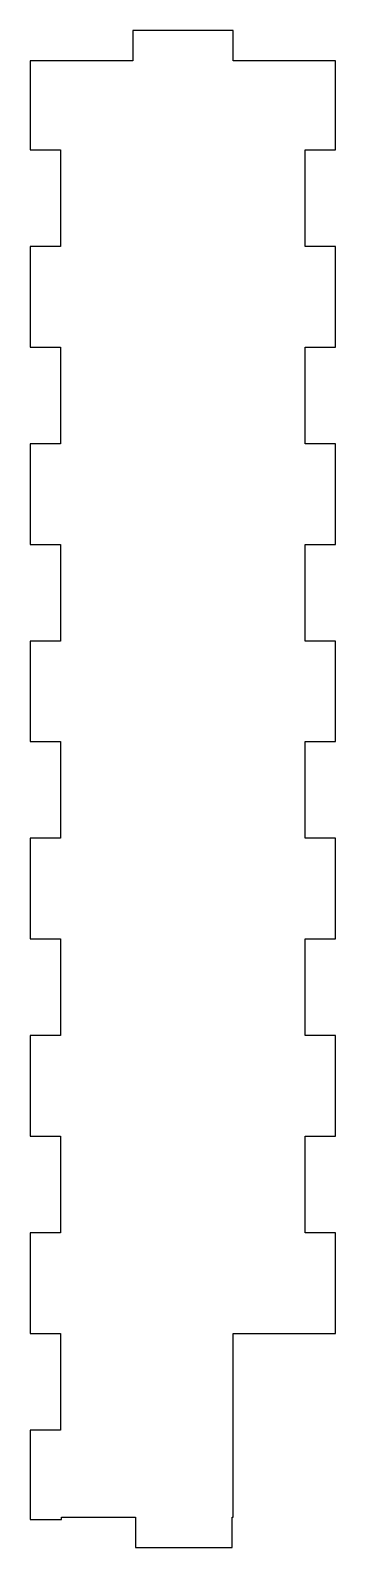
# Model space of a CAD drawing. Header units: millimetres. Extents: x 143 to 173, y -2 to 148.
import ezdxf

# ---------------------------------------------------------------- set-up
doc = ezdxf.new("R2010")
doc.units = ezdxf.units.MM
doc.layers.get('0').update_dxf_attribs({"linetype": 'CONTINUOUS'})

msp = doc.modelspace()

# ---------------------------------------------------------------- linework, layer by layer
msp.add_lwpolyline([(143.19, 29.44), (143.19, 19.49), (146.19, 19.49), (146.19, 9.94), (143.19, 9.94), (143.19, 1.11), (146.29, 1.11), (146.29, 1.31), (153.59, 1.31), (153.59, -1.69), (163.16, -1.69), (163.16, 1.31), (163.27, 1.31), (163.27, 19.49), (173.39, 19.49), (173.39, 29.44), (170.39, 29.44), (170.39, 38.99), (173.39, 38.99), (173.39, 48.94), (170.39, 48.94), (170.39, 58.49), (173.39, 58.49), (173.39, 68.44), (170.39, 68.44), (170.39, 77.99), (173.39, 77.99), (173.39, 87.94), (170.39, 87.94), (170.39, 97.49), (173.39, 97.49), (173.39, 107.44), (170.39, 107.44), (170.39, 116.99), (173.39, 116.99), (173.39, 126.94), (170.39, 126.94), (170.39, 136.49), (173.39, 136.49), (173.39, 145.31), (163.27, 145.31), (163.27, 148.31), (153.32, 148.31), (153.32, 145.31), (143.19, 145.31), (143.19, 136.49), (146.19, 136.49), (146.19, 126.94), (143.19, 126.94), (143.19, 116.99), (146.19, 116.99), (146.19, 107.44), (143.19, 107.44), (143.19, 97.49), (146.19, 97.49), (146.19, 87.94), (143.19, 87.94), (143.19, 77.99), (146.19, 77.99), (146.19, 68.44), (143.19, 68.44), (143.19, 58.49), (146.19, 58.49), (146.19, 48.94), (143.19, 48.94), (143.19, 38.99), (146.19, 38.99), (146.19, 29.44)], close=True)

doc.saveas('drawing.dxf')
